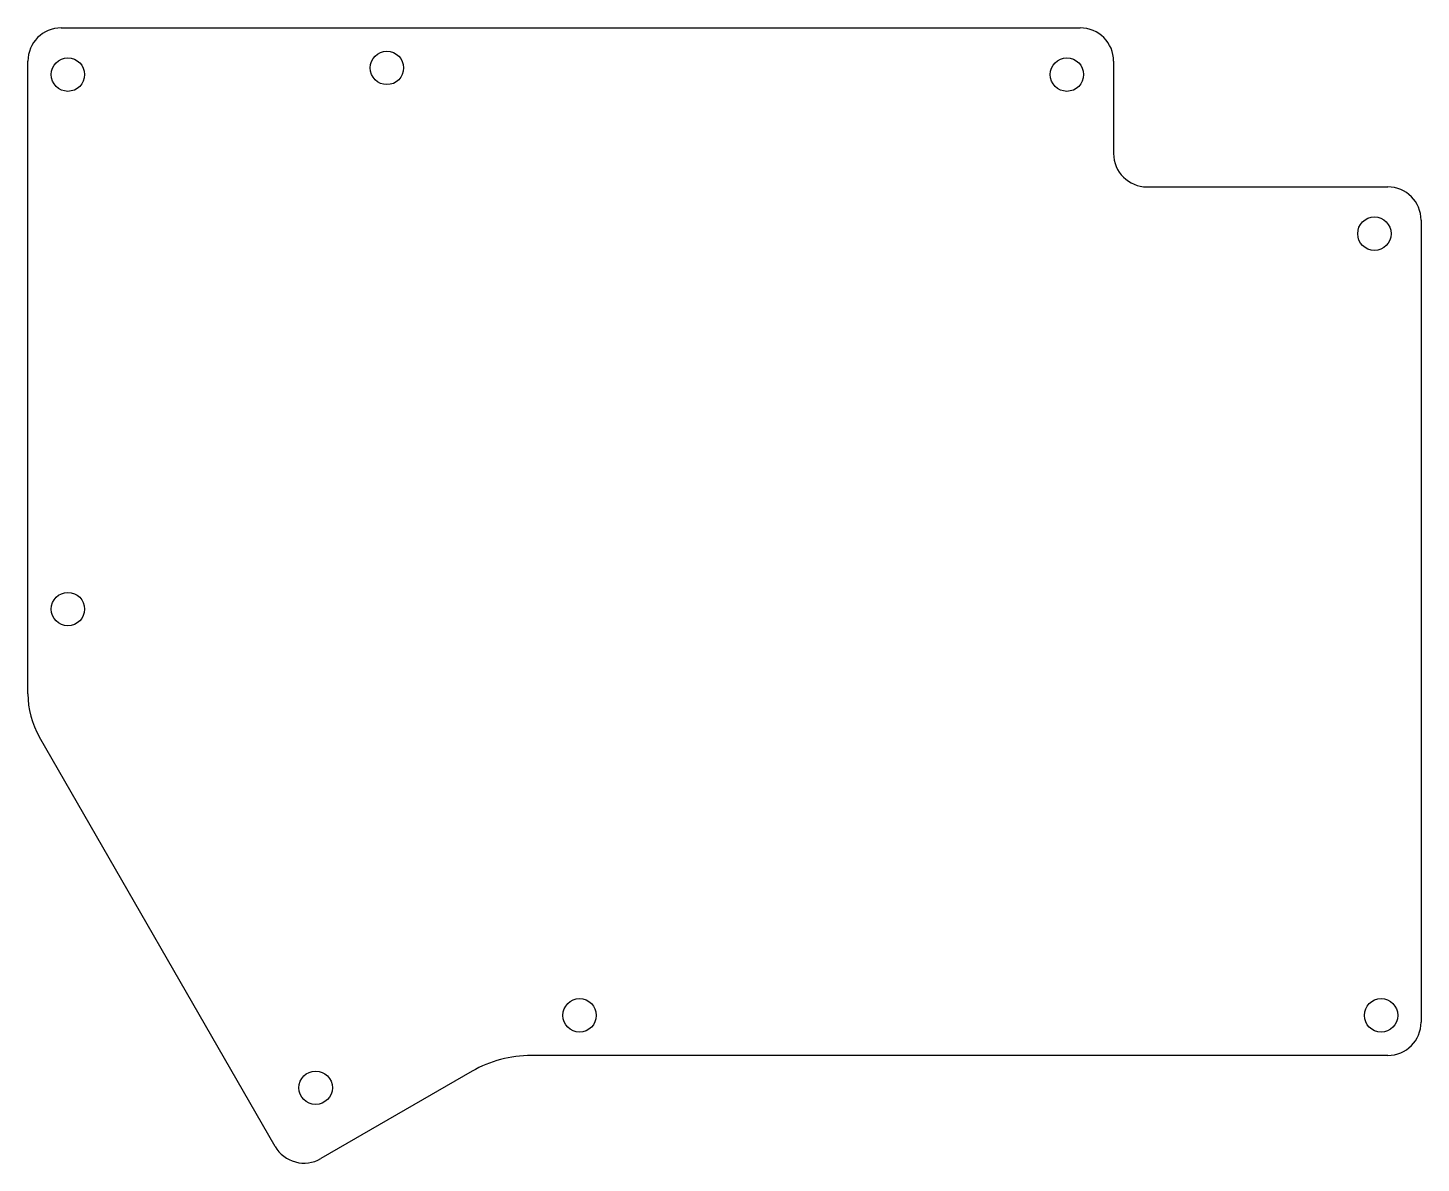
# Model space of a CAD drawing. Extents: x -81 to 127, y -81 to 89.
import ezdxf

# ---------------------------------------------------------------- set-up
doc = ezdxf.new("R2010")
doc.units = 0
doc.layers.add('MirroredSketch', color=7, linetype='CONTINUOUS')

msp = doc.modelspace()

# ---------------------------------------------------------------- linework, layer by layer
at = {"layer": 'MirroredSketch'}
for p, q in [((-76.28, 88.815), (76.28, 88.815)), ((-81.28, -10.8598), (-81.28, 83.815)), ((81.28, 83.815), (81.28, 70.005)), ((86.28, 65.005), (122.32, 65.005)), ((127.32, 60.005), (127.32, -60.005)), ((-44.2548, -78.621), (-79.5451, -17.348)), ((122.32, -65.005), (-5.91002, -65.005)), ((-14.775, -67.3804), (-37.422, -80.4556))]:
    msp.add_line(p, q, dxfattribs=at)
for centre in [(-75.28, 81.815), (-27.53, 82.815), (74.28, 81.815), (120.32, 58.005), (-75.28, 1.815), (1.32, -59.005), (121.32, -59.005), (-38.1941, -69.8441)]:
    msp.add_circle(centre, 2.5, dxfattribs=at)
for centre, radius, start, end in [((-76.28, 83.815), 5, 90, 180), ((76.28, 83.815), 5, 0, 90), ((86.28, 70.005), 5, 180, -90), ((122.32, 60.005), 5, 0, 90), ((-68.28, -10.8598), 13, 180, -150.06), ((122.32, -60.005), 5, -90, 0), ((-5.91002, -82.735), 17.73, 90, 120), ((-39.922, -76.1255), 5, -150.06, -60)]:
    msp.add_arc(centre, radius, start, end, dxfattribs=at)

doc.saveas('drawing.dxf')
